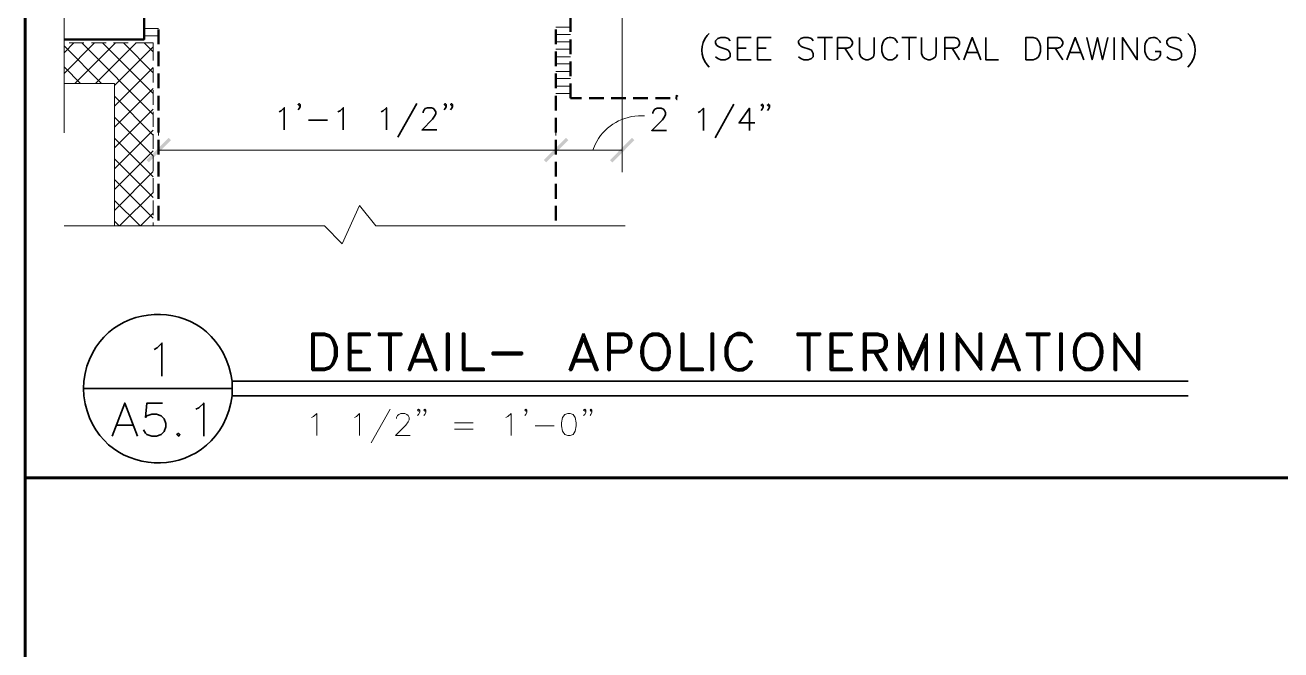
# Model space of a CAD drawing. Header units: inches. Extents: x 5 to 516, y -193 to 129.
# Drawn here: x 14.9 to 22.01, y -171.71 to -168.17 of the extents above; entities that cross this region are included whole.
import ezdxf

# ---------------------------------------------------------------- set-up
doc = ezdxf.new("R2010")
doc.units = ezdxf.units.IN
doc.header["$MEASUREMENT"] = 0
doc.layers.add('PDF7_Geometry', color=7, linetype='Continuous')
doc.layers.add('PDF7_Solid Fills', color=7, linetype='Continuous')

msp = doc.modelspace()

# ---------------------------------------------------------------- hatches: boundary and pattern name
at = {"layer": 'PDF7_Solid Fills', "transparency": 33554559}
h = msp.add_hatch(color=256, dxfattribs=at)
h.paths.add_polyline_path([(18.5946629, -168.5946707), (18.5913295, -168.5968929), (18.5946629, -168.5968928)])
h.paths.add_polyline_path([(18.5946629, -168.5891165), (18.586882, -168.5935608), (18.5913263, -168.5968928), (18.5946596, -168.5946706), (18.5946629, -168.5946707), (18.5946629, -168.5913387)])
h.paths.add_polyline_path([(18.5946629, -168.5891165), (18.5946629, -168.5868934), (18.5946629, -168.580227), (18.5946621, -168.5746703), (18.5946619, -168.5724482), (18.5891064, -168.5735593), (18.5846619, -168.5780038), (18.5824406, -168.5835603), (18.5835499, -168.5891165), (18.586882, -168.5935608)])
for points in [[(15.7268829, -168.8235593), (15.7135495, -168.810226), (15.5879945, -168.9357821), (15.6013273, -168.9491149)], [(17.8513275, -168.949116), (17.9768825, -168.8235599), (17.9635497, -168.8102271), (17.8379941, -168.9357827)], [(18.2135503, -168.9357827), (18.2268836, -168.949116), (18.3513275, -168.8235599), (18.3379947, -168.8102271)]]:
    msp.add_hatch(color=256, dxfattribs=at).paths.add_polyline_path(points)

# ---------------------------------------------------------------- linework, layer by layer
at = {"layer": 'PDF7_Geometry', "lineweight": 60}
msp.add_lwpolyline([(59.9013316, -193.1846724), (59.9013316, -163.1857822), (14.901328, -163.1857822), (14.901328, -193.1846724)], dxfattribs=at)
at = {"layer": 'PDF7_Geometry', "lineweight": 15}
for points in [[(15.1224404, -167.1435598), (15.1224404, -167.7068931), (15.0246626, -167.8080043), (15.2502181, -167.9113376), (15.1224404, -167.9980042), (15.1224404, -168.7824488)], [(18.2824386, -167.4868938), (18.2824386, -169.0046717)], [(15.5746612, -168.1902269), (15.6568834, -168.1902269)], [(15.5746612, -168.2324496), (15.6568834, -168.2324496)], [(17.9902158, -168.1835605), (17.9068825, -168.1835605)], [(17.9902158, -168.224671), (17.9068825, -168.224671)], [(15.123548, -168.4435612), (15.2946592, -168.2724501)], [(15.123548, -168.3257837), (15.1768814, -168.2724504)], [(15.3335497, -168.5024488), (15.1235497, -168.2913377)], [(15.1513258, -168.272448), (15.2346591, -168.272448)], [(15.1824402, -168.5024488), (15.4124402, -168.2724488)], [(15.6268847, -168.6768941), (15.2224402, -168.2724496)], [(15.2768819, -168.272448), (15.3602153, -168.272448)], [(15.3002154, -168.5024488), (15.5302155, -168.2724488)], [(15.6268847, -168.5591166), (15.340218, -168.2724499)], [(15.4013258, -168.272448), (15.4846592, -168.272448)], [(15.4068823, -168.5135595), (15.6268823, -168.2946706)], [(15.6268847, -168.4413391), (15.4579958, -168.2724502)], [(15.5268819, -168.272448), (15.6268819, -168.272448)], [(15.6268847, -168.3235593), (15.5757735, -168.2724482)], [(15.6268847, -168.3724485), (15.6268847, -168.2724485)], [(17.9902158, -168.2668938), (17.9068825, -168.2668938)], [(17.9902158, -168.3080044), (17.9068825, -168.3080044)], [(17.9902158, -168.3502272), (17.9068825, -168.3502272)], [(15.2157744, -168.5024488), (15.1235522, -168.4091155)], [(15.4068823, -168.6313393), (15.6268823, -168.4124504)], [(15.6268847, -168.4968946), (15.6268847, -168.4135613)], [(17.9902158, -168.3913377), (17.9068825, -168.3913377)], [(17.9902158, -168.4335605), (17.9068825, -168.4335605)], [(15.4068823, -169.3068945), (15.4068823, -168.50245), (15.1235489, -168.50245)], [(15.4068823, -168.7491168), (15.6268823, -168.5302279)], [(17.9902158, -168.4746711), (17.9068825, -168.4746711)], [(17.9902158, -168.5168938), (17.9068825, -168.5168938)], [(15.6268847, -168.7946716), (15.4068846, -168.5746716)], [(15.6268847, -168.6224485), (15.6268847, -168.5391152)], [(17.9902158, -168.5580044), (17.9068825, -168.5580044)], [(15.4068823, -168.8668943), (15.6268823, -168.6480054)], [(15.6268847, -168.7468947), (15.6268847, -168.6635613)], [(15.6268847, -168.9124491), (15.4068846, -168.6935602)], [(18.4091069, -168.6846704), (18.3746625, -168.6846704)], [(15.4068823, -168.9846718), (15.6268823, -168.7657829)], [(15.6268847, -169.0302267), (15.4068846, -168.8113378)], [(15.6268847, -168.8724485), (15.6268847, -168.7891152)], [(15.6568823, -168.7968938), (15.6568823, -168.7546715)], [(15.4068823, -169.1035615), (15.6268823, -168.8835615)], [(15.6568823, -168.8802271), (17.9068825, -168.8802271), (18.2824381, -168.8802271)], [(18.1291069, -168.8480038), (18.1157736, -168.880226)], [(15.6268847, -169.1480042), (15.4068846, -168.9291153)], [(15.6268847, -168.9968947), (15.6268847, -168.9135613)], [(15.4068823, -169.2213391), (15.6268823, -169.001339)], [(15.6268847, -169.265784), (15.4068846, -169.046895)], [(15.6268847, -169.1224485), (15.6268847, -169.0391152)], [(15.5502155, -169.3068945), (15.4068821, -169.1646723)], [(15.4379967, -169.3068945), (15.6268856, -169.1191167)], [(15.6268847, -169.2480046), (15.6268847, -169.1646713)], [(15.1224404, -169.3080045), (16.5957738, -169.3080045), (16.6968849, -169.4113378), (16.7957738, -169.19356), (16.887996, -169.3080045), (18.2991071, -169.3080045)], [(15.5557719, -169.3068945), (15.626883, -169.2368945)], [(15.4324402, -169.3068945), (15.4068846, -169.2824501)], [(15.6268847, -169.3068945), (15.6268847, -169.2891167)], [(16.5224378, -170.3946722), (16.53466, -170.3891167), (16.5524378, -170.3713389), (16.5524378, -170.4957833)], [(16.7668858, -170.3946722), (16.7779969, -170.3891167), (16.7957747, -170.3713389), (16.7957747, -170.4957833)], [(16.9691066, -170.346893), (16.8613288, -170.5380041)], [(17.0046607, -170.4002264), (17.0046607, -170.3946709), (17.0102163, -170.3824486), (17.016883, -170.3768931), (17.0279941, -170.3713375), (17.0524385, -170.3713375), (17.0635496, -170.3768931), (17.0702163, -170.3824486), (17.0757719, -170.3946709), (17.0757719, -170.4068931), (17.0702163, -170.4191153), (17.0579941, -170.4368931), (16.9991052, -170.495782), (17.0824385, -170.495782)], [(17.1357733, -170.3535616), (17.1291066, -170.3591172), (17.1235511, -170.3535616), (17.1291066, -170.346895), (17.1357733, -170.3535616), (17.1357733, -170.3646728), (17.1291066, -170.376895), (17.1235511, -170.3824505)], [(17.1713274, -170.3535616), (17.1657719, -170.3591172), (17.1591052, -170.3535616), (17.1657719, -170.346895), (17.1713274, -170.3535616), (17.1713274, -170.3646728), (17.1657719, -170.376895), (17.1591052, -170.3824505)], [(17.6235482, -170.3946722), (17.6357705, -170.3891167), (17.6535482, -170.3713389), (17.6535482, -170.4957833)], [(17.7424402, -170.3535616), (17.7368846, -170.3591172), (17.730218, -170.3535616), (17.7368846, -170.346895), (17.7424402, -170.3535616), (17.7424402, -170.3646728), (17.7368846, -170.376895), (17.730218, -170.3824505)], [(18.0757736, -170.3535616), (18.070218, -170.3591172), (18.0635513, -170.3535616), (18.070218, -170.346895), (18.0757736, -170.3535616), (18.0757736, -170.3646728), (18.070218, -170.376895), (18.0635513, -170.3824505)], [(18.1113277, -170.3535616), (18.1057721, -170.3591172), (18.1002166, -170.3535616), (18.1057721, -170.346895), (18.1113277, -170.3535616), (18.1113277, -170.3646728), (18.1057721, -170.376895), (18.1002166, -170.3824505)], [(17.3324376, -170.4246721), (17.4391043, -170.4246721)], [(17.7902149, -170.4424492), (17.8968816, -170.4424492)], [(17.3324376, -170.4602285), (17.4391043, -170.4602285)]]:
    msp.add_lwpolyline(points, dxfattribs=at)
at = {"layer": 'PDF7_Geometry', "lineweight": 50}
for points in [[(15.5746612, -167.5857821), (15.5746612, -168.2524488), (15.12355, -168.2524488)], [(17.9902158, -168.126895), (17.9902158, -168.2102283)], [(15.6568823, -168.1957833), (15.6568823, -168.2791167)], [(17.9068825, -168.2791167), (17.9068825, -168.1957833)], [(17.9902158, -168.2524488), (17.9902158, -168.3357822)], [(15.6568823, -168.3213394), (15.6568823, -168.4046728)], [(17.9068825, -168.4046728), (17.9068825, -168.3213394)], [(17.9902158, -168.376895), (17.9902158, -168.4602283)], [(15.6568823, -168.4457833), (15.6568823, -168.5291167)], [(17.9068825, -168.5291167), (17.9068825, -168.4457833)], [(17.9902158, -168.5024488), (17.9902158, -168.5846711)], [(15.6568823, -168.5713395), (15.6568823, -168.6546728)], [(17.9068825, -168.6546728), (17.9068825, -168.5713395)], [(18.05244, -168.5846722), (17.9902178, -168.5846722)], [(18.1779962, -168.5846722), (18.0946628, -168.5846722)], [(18.3035523, -168.5846722), (18.2191078, -168.5846722)], [(18.4279962, -168.5846722), (18.3446628, -168.5846722)], [(18.5535523, -168.5846722), (18.4702189, -168.5846722)], [(15.6568823, -168.6957834), (15.6568823, -168.7791167)], [(17.9068825, -168.7791167), (17.9068825, -168.6957834)], [(15.6568823, -168.8213395), (15.6568823, -168.9046728)], [(17.9068825, -168.9046728), (17.9068825, -168.8213395)], [(15.6568823, -168.9457834), (15.6568823, -169.0291167)], [(17.9068825, -169.0291167), (17.9068825, -168.9457834)], [(15.6568823, -169.0713395), (15.6568823, -169.1546728)], [(17.9068825, -169.1546728), (17.9068825, -169.0713395)], [(15.6568823, -169.1957834), (15.6568823, -169.2791167)], [(17.9068825, -169.2791167), (17.9068825, -169.1957834)], [(16.8535482, -169.9180057), (16.7346593, -169.9180057), (16.7346593, -170.1268946)], [(16.8535489, -169.9180041), (16.8535489, -169.9280042), (16.74466, -169.9280042), (16.74466, -170.1168931)], [(16.962438, -169.9280042), (16.962438, -170.1268931)], [(16.9724387, -169.9280042), (16.9724387, -170.1268931), (16.9624387, -170.1268931)], [(17.151326, -169.9180056), (17.2302149, -170.1268945), (17.221326, -170.1268945), (17.151326, -169.9480056), (17.0824371, -170.1268945), (17.0724371, -170.1268945)], [(17.151326, -169.9180057), (17.0724371, -170.1268946)], [(18.0635484, -169.9180056), (18.1435485, -170.1268945), (18.1335484, -170.1268945), (18.0635484, -169.9480056), (17.9946595, -170.1268945), (17.9846595, -170.1268945)], [(18.0635484, -169.9180057), (17.9846595, -170.1268946)], [(18.3124374, -169.9280057), (18.2924374, -169.9180057), (18.2024373, -169.9180057), (18.2024373, -170.1268946)], [(18.2124381, -170.016893), (18.2924381, -170.016893), (18.3124381, -170.0080042), (18.3224381, -169.9880042), (18.3224381, -169.9580042), (18.3124381, -169.9380042), (18.2924381, -169.9280042), (18.2124381, -169.9280042), (18.2124381, -170.1268931), (18.2024381, -170.1268931)], [(18.5102186, -169.9280057), (18.4902186, -169.9180057), (18.4513297, -169.9180057), (18.4313297, -169.9280057), (18.4113297, -169.9480057)], [(18.8779971, -170.0468937), (18.8779971, -169.9980048), (18.8879971, -169.9680048), (18.906886, -169.9380048), (18.926886, -169.9280048), (18.966886, -169.9280048), (18.986886, -169.9380048), (18.996886, -169.9480048), (19.006886, -169.9680048), (19.016886, -169.9680048), (19.006886, -169.9480048), (18.986886, -169.9280048)], [(19.33355, -169.9280042), (19.33355, -170.1268931)], [(19.3435507, -169.9280042), (19.3435507, -170.1268931), (19.3335507, -170.1268931)], [(19.5824382, -169.9180057), (19.4624382, -169.9180057), (19.4624382, -170.1268946)], [(19.5824389, -169.9180041), (19.5824389, -169.9280042), (19.4724389, -169.9280042), (19.4724389, -170.1168931)], [(19.6613262, -170.0268946), (19.7302151, -170.0268946), (19.7602151, -170.0168946), (19.7702151, -170.0080057), (19.7802151, -169.9880057), (19.7802151, -169.9580057), (19.7702151, -169.9380057), (19.7602151, -169.9280057), (19.7302151, -169.9180057), (19.6513262, -169.9180057), (19.6513262, -170.1268946)], [(19.6613269, -170.016893), (19.7302158, -170.016893), (19.7602158, -170.0080042), (19.7702158, -169.9880042), (19.7702158, -169.9580042), (19.7602158, -169.9380042), (19.7302158, -169.9280042), (19.6613269, -169.9280042), (19.6613269, -170.1268931), (19.6513269, -170.1268931)], [(20.0079972, -169.9180057), (19.9291083, -170.0968946), (19.8502194, -169.9180057), (19.8502194, -170.1268946)], [(19.929104, -170.1268951), (19.999104, -169.9680062), (19.999104, -170.1268951), (20.0079929, -170.1268951), (20.0079929, -169.9180062)], [(20.315773, -170.1268946), (20.315773, -169.9180057), (20.305773, -169.9180057), (20.305773, -170.0968946), (20.1768841, -169.9180057), (20.1768841, -170.1268946)], [(20.3157737, -170.1268945), (20.1868848, -169.9480056), (20.1868848, -170.1268945), (20.1768848, -170.1268945)], [(20.4546619, -169.9180056), (20.5346619, -170.1268945), (20.5246619, -170.1268945), (20.4546619, -169.9480056), (20.385773, -170.1268945), (20.375773, -170.1268945)], [(20.4546619, -169.9180057), (20.375773, -170.1268946)], [(20.6335492, -169.9280042), (20.6335492, -170.1268931)], [(20.6435499, -169.9280042), (20.6435499, -170.1268931), (20.6335499, -170.1268931)], [(20.9613263, -169.9280057), (20.9413263, -169.9180057), (20.9013263, -169.9180057), (20.8813263, -169.9280057), (20.8613263, -169.9480057)], [(21.2091062, -170.1268946), (21.2091062, -169.9180057), (21.1991062, -169.9180057), (21.1991062, -170.0968946), (21.0702173, -169.9180057), (21.0702173, -170.1268946)], [(21.209107, -170.1268945), (21.0802181, -169.9480056), (21.0802181, -170.1268945), (21.0702181, -170.1268945)], [(16.74466, -170.016894), (16.80466, -170.016894), (16.80466, -170.026894), (16.74466, -170.026894)], [(18.3124374, -170.0168946), (18.2924374, -170.0268946), (18.2124373, -170.0268946)], [(18.8779971, -169.9680048), (18.8679971, -169.9980048), (18.8679971, -170.0468937)], [(19.4724389, -170.016894), (19.5324389, -170.016894), (19.5324389, -170.026894), (19.4724389, -170.026894)], [(19.9291045, -170.1268937), (19.8602156, -169.9680048), (19.8602156, -170.1268937), (19.8502156, -170.1268937)], [(17.0913261, -170.0768938), (17.2113262, -170.0768938)], [(17.1013269, -170.0668931), (17.2013269, -170.0668931)], [(18.0046608, -170.0768938), (18.1235497, -170.0768938)], [(18.0146615, -170.0668931), (18.1135504, -170.0668931)], [(18.986886, -170.1168937), (19.006886, -170.0968937), (19.016886, -170.0768937), (19.006886, -170.0768937), (18.996886, -170.0968937), (18.986886, -170.1068937)], [(19.7113305, -170.0268947), (19.7702194, -170.1268947), (19.7802194, -170.1268947), (19.7213305, -170.0268947)], [(20.3957743, -170.0768938), (20.5146632, -170.0768938)], [(20.405775, -170.0668931), (20.5046639, -170.0668931)], [(16.74466, -170.1168944), (16.8535489, -170.1168944), (16.8535489, -170.1268944), (16.73466, -170.1268944)], [(18.4513297, -170.1268946), (18.4902186, -170.1268946), (18.5102186, -170.1168946)], [(19.4724389, -170.1168944), (19.5824389, -170.1168944), (19.5824389, -170.1268944), (19.4624389, -170.1268944)], [(20.9013263, -170.1268946), (20.9413263, -170.1268946), (20.9613263, -170.1168946)]]:
    msp.add_lwpolyline(points, dxfattribs=at)
at = {"layer": 'PDF7_Geometry', "lineweight": 35}
for points in [[(18.7757745, -168.2191168), (18.7635523, -168.230228)], [(18.894662, -168.2602274), (18.8824397, -168.2480052), (18.864662, -168.2424496), (18.8413286, -168.2424496), (18.8235509, -168.2480052), (18.8113286, -168.2602274), (18.8113286, -168.2724496), (18.8168842, -168.2846719), (18.8235509, -168.2902274), (18.834662, -168.295783), (18.8702175, -168.3080052), (18.8824397, -168.3135608), (18.8891064, -168.3202274), (18.894662, -168.3313385), (18.894662, -168.3502274), (18.8824397, -168.3613385), (18.864662, -168.3680052), (18.8413286, -168.3680052), (18.8235509, -168.3613385), (18.8113286, -168.3502274)], [(19.0135503, -168.3680042), (18.9357725, -168.3680042), (18.9357725, -168.2424486), (19.0135503, -168.2424486)], [(19.1268858, -168.3680042), (19.0491081, -168.3680042), (19.0491081, -168.2424486), (19.1268858, -168.2424486)], [(19.3646598, -168.2602274), (19.3535487, -168.2480052), (19.3357709, -168.2424496), (19.3113265, -168.2424496), (19.2935487, -168.2480052), (19.2813265, -168.2602274), (19.2813265, -168.2724496), (19.2879932, -168.2846719), (19.2935487, -168.2902274), (19.3057709, -168.295783), (19.3413265, -168.3080052), (19.3535487, -168.3135608), (19.3591043, -168.3202274), (19.3646598, -168.3313385), (19.3646598, -168.3502274), (19.3535487, -168.3613385), (19.3357709, -168.3680052), (19.3113265, -168.3680052), (19.2935487, -168.3613385), (19.2813265, -168.3502274)], [(19.3891056, -168.2424504), (19.4724389, -168.2424504)], [(19.4302161, -168.2424504), (19.4302161, -168.3680059)], [(19.5024411, -168.3680042), (19.5024411, -168.2424486), (19.5557744, -168.2424486), (19.5735522, -168.2480042), (19.5791077, -168.2546709), (19.5857744, -168.2668931), (19.5857744, -168.2780042), (19.5791077, -168.2902264), (19.5735522, -168.295782), (19.5557744, -168.3024486), (19.5024411, -168.3024486)], [(19.626885, -168.2424504), (19.626885, -168.3313393), (19.6335516, -168.3502281), (19.6446628, -168.3613393), (19.6624405, -168.3680059), (19.6746628, -168.3680059), (19.6924405, -168.3613393), (19.7046628, -168.3502281), (19.7102183, -168.3313393), (19.7102183, -168.2424504)], [(19.8657721, -168.2424504), (19.9491054, -168.2424504)], [(19.9068826, -168.2424504), (19.9068826, -168.3680059)], [(19.9779954, -168.2424504), (19.9779954, -168.3313393), (19.9846621, -168.3502281), (19.9957732, -168.3613393), (20.0146621, -168.3680059), (20.0257732, -168.3680059), (20.043551, -168.3613393), (20.0557732, -168.3502281), (20.0613287, -168.3313393), (20.0613287, -168.2424504)], [(20.109108, -168.3680042), (20.109108, -168.2424486), (20.1635524, -168.2424486), (20.1813302, -168.2480042), (20.1868857, -168.2546709), (20.1924413, -168.2668931), (20.1924413, -168.2780042), (20.1868857, -168.2902264), (20.1813302, -168.295782), (20.1635524, -168.3024486), (20.109108, -168.3024486)], [(20.2168825, -168.3680042), (20.2646603, -168.2424486), (20.3124381, -168.3680042)], [(20.3413264, -168.2424504), (20.3413264, -168.3680059), (20.4135486, -168.3680059)], [(20.693549, -168.3680042), (20.693549, -168.2424486), (20.7468824, -168.2424486), (20.7646601, -168.2480042), (20.7702157, -168.2546709), (20.7768824, -168.2668931), (20.7768824, -168.2780042), (20.7702157, -168.2902264), (20.7646601, -168.295782), (20.7468824, -168.3024486), (20.693549, -168.3024486)], [(20.8002159, -168.3680042), (20.8479937, -168.2424486), (20.8957714, -168.3680042)], [(20.9135514, -168.2424504), (20.9435514, -168.3680059), (20.9735514, -168.2424504), (21.0024403, -168.3680059), (21.0324403, -168.2424504)], [(21.0679929, -168.2424504), (21.0679929, -168.3680059)], [(21.1157722, -168.3680042), (21.1157722, -168.2424486), (21.1991055, -168.3680042), (21.1991055, -168.2424486)], [(21.3302181, -168.272448), (21.3246625, -168.2602258), (21.3124403, -168.2480036)], [(21.4491055, -168.2602274), (21.4379944, -168.2480052), (21.4202166, -168.2424496), (21.3957722, -168.2424496), (21.3779944, -168.2480052), (21.3657722, -168.2602274), (21.3657722, -168.2724496), (21.3724389, -168.2846719), (21.3779944, -168.2902274), (21.3902166, -168.295783), (21.4257722, -168.3080052), (21.4379944, -168.3135608), (21.44355, -168.3202274), (21.4491055, -168.3313385), (21.4491055, -168.3502274), (21.4379944, -168.3613385), (21.4202166, -168.3680052), (21.3957722, -168.3680052), (21.3779944, -168.3613385), (21.3657722, -168.3502274)], [(21.4846596, -168.2191168), (21.4968819, -168.230228)], [(18.9357725, -168.3024502), (18.9835503, -168.3024502)], [(19.0491081, -168.3024502), (19.0968858, -168.3024502)], [(19.5435516, -168.3024502), (19.5857739, -168.3680057)], [(20.1513262, -168.3024502), (20.1924373, -168.3680057)], [(20.7346596, -168.3024502), (20.7768818, -168.3680057)], [(21.2413292, -168.2902258), (21.2413292, -168.3202258), (21.2468847, -168.3380036)], [(20.2346595, -168.3257837), (20.2935484, -168.3257837)], [(20.8179929, -168.3257837), (20.8779929, -168.3257837)], [(21.3246625, -168.3502258), (21.3302181, -168.3380036), (21.3302181, -168.3202258), (21.3002181, -168.3202258)], [(18.7635523, -168.3968946), (18.7757745, -168.4091169)], [(21.4968819, -168.3968946), (21.4846596, -168.4091169)], [(16.3391062, -168.6624491), (16.3513284, -168.6568936), (16.3691062, -168.6391158), (16.3691062, -168.7646714)], [(16.4591059, -168.6213386), (16.4524392, -168.6268941), (16.4468836, -168.6213386), (16.4524392, -168.615783), (16.4591059, -168.6213386), (16.4591059, -168.6335608), (16.4524392, -168.6446719), (16.4468836, -168.6513386)], [(16.6724396, -168.6624491), (16.6846618, -168.6568936), (16.7024396, -168.6391158), (16.7024396, -168.7646714)], [(16.9168831, -168.6624491), (16.9291054, -168.6568936), (16.9468831, -168.6391158), (16.9468831, -168.7646714)], [(17.1191039, -168.6157821), (17.0124372, -168.8057821)], [(17.1546626, -168.6691155), (17.1546626, -168.6624489), (17.1613292, -168.6513377), (17.1668848, -168.6446711), (17.179107, -168.6391155), (17.2024403, -168.6391155), (17.2146626, -168.6446711), (17.2202181, -168.6513377), (17.2268848, -168.6624489), (17.2268848, -168.6746711), (17.2202181, -168.6868933), (17.209107, -168.7046711), (17.149107, -168.7646711), (17.2324403, -168.7646711)], [(17.2857706, -168.6213386), (17.280215, -168.6268941), (17.2746595, -168.6213386), (17.280215, -168.615783), (17.2857706, -168.6213386), (17.2857706, -168.6335608), (17.280215, -168.6446719), (17.2746595, -168.6513386)], [(17.3213292, -168.6213386), (17.3157737, -168.6268941), (17.3102181, -168.6213386), (17.3157737, -168.615783), (17.3213292, -168.6213386), (17.3213292, -168.6335608), (17.3157737, -168.6446719), (17.3102181, -168.6513386)], [(18.455774, -168.6724499), (18.455774, -168.6668943), (18.4624406, -168.6546721), (18.4679962, -168.6480054), (18.4802184, -168.6424498), (18.5035517, -168.6424498), (18.515774, -168.6480054), (18.5213295, -168.6546721), (18.5279962, -168.6668943), (18.5279962, -168.6780054), (18.5213295, -168.6902276), (18.5102184, -168.7080054), (18.4502184, -168.7680054), (18.5335517, -168.7680054)], [(18.7124381, -168.6668934), (18.7246603, -168.6602267), (18.7424381, -168.6424489), (18.7424381, -168.7680045)], [(18.9146634, -168.6191164), (18.8079967, -168.8091164)], [(19.0035487, -168.7680055), (19.0035487, -168.6424499), (18.9446598, -168.7257833), (19.0335487, -168.7257833)], [(19.0813301, -168.6246706), (19.0757745, -168.6302262), (19.0691079, -168.6246706), (19.0757745, -168.6191151), (19.0813301, -168.6246706), (19.0813301, -168.6368928), (19.0757745, -168.648004), (19.0691079, -168.6546706)], [(19.1168842, -168.6246706), (19.1113287, -168.6302262), (19.104662, -168.6246706), (19.1113287, -168.6191151), (19.1168842, -168.6246706), (19.1168842, -168.6368928), (19.1113287, -168.648004), (19.104662, -168.6546706)], [(16.5057729, -168.7102284), (16.6135507, -168.7102284)], [(15.6313289, -170.0091154), (15.6491067, -170.0002265), (15.6757734, -169.9724487), (15.6757734, -170.1602265)], [(16.0668834, -170.1480054), (16.0735501, -170.1891165), (16.0746612, -170.2302277), (15.2313278, -170.2302277)], [(15.2335501, -170.1891165), (15.2313278, -170.2302277), (15.2335501, -170.2724499)], [(16.0668834, -170.313561), (16.0735501, -170.2724499), (16.0746612, -170.2302277)], [(16.073549, -170.1891148), (21.4868829, -170.1891148)], [(16.073549, -170.2724482), (21.4868829, -170.2724482)], [(15.3946617, -170.5002269), (15.4657728, -170.3124491), (15.5368839, -170.5002269)], [(15.6802158, -170.3124488), (15.5913269, -170.3124488), (15.582438, -170.3935599), (15.5913269, -170.384671), (15.6179936, -170.3757821), (15.6446603, -170.3757821), (15.6713269, -170.384671), (15.6891047, -170.4024488), (15.6979936, -170.4291155), (15.6979936, -170.4468933), (15.6891047, -170.4735599), (15.6713269, -170.4913377), (15.6446603, -170.5002266), (15.6179936, -170.5002266), (15.5913269, -170.4913377), (15.582438, -170.4824488), (15.572438, -170.464671)], [(15.8679961, -170.3480052), (15.8857739, -170.3391163), (15.9124406, -170.3124496), (15.9124406, -170.5002274)], [(15.4213273, -170.4380049), (15.5102162, -170.4380049)]]:
    msp.add_lwpolyline(points, dxfattribs=at)
msp.add_lwpolyline([(19.8413264, -168.272448), (19.8357708, -168.2602258), (19.8235486, -168.2480036, 0.508362924), (19.757993, -168.272448), (19.7524375, -168.2902258), (19.7524375, -168.3202258), (19.757993, -168.3380036), (19.7635486, -168.3502258), (19.7757708, -168.3613369), (19.787993, -168.3680036), (19.8113264, -168.3680036), (19.8235486, -168.3613369), (19.8357708, -168.3502258), (19.8413264, -168.3380036)], format="xyb", dxfattribs=at)
for points in [[(20.5679929, -168.3680042), (20.5679929, -168.2424486), (20.6102151, -168.2424486), (20.6279929, -168.2480042), (20.639104, -168.2602264), (20.6457707, -168.2724486), (20.6513262, -168.2902264), (20.6513262, -168.3202264), (20.6457707, -168.3380042), (20.639104, -168.3502264), (20.6279929, -168.3613375), (20.6102151, -168.3680042)], [(15.7691056, -170.4824498), (15.7602167, -170.4913387), (15.7691056, -170.5002276), (15.7779945, -170.4913387)]]:
    msp.add_lwpolyline(points, close=True, dxfattribs=at)
at = {"layer": 'PDF7_Geometry', "lineweight": 50}
for points in [[(18.5946629, -168.5724494), (18.5891073, -168.5735605), (18.5946629, -168.5724494)], [(18.5946629, -168.5746715), (18.5946629, -168.5724493)], [(16.526882, -170.1268946), (16.5957709, -170.1268946), (16.6257709, -170.1168946), (16.6457709, -170.0968946), (16.6557709, -170.0768946), (16.6657709, -170.0468946), (16.6657709, -169.9980057), (16.6557709, -169.9680057), (16.6457709, -169.9480057), (16.6257709, -169.9280057), (16.5957709, -169.9180057), (16.526882, -169.9180057)], [(16.5357705, -170.1168931), (16.5957705, -170.1168931), (16.6257706, -170.1068931), (16.6357706, -170.0968931), (16.6457706, -170.0768931), (16.6557706, -170.046893), (16.6557706, -169.9980042), (16.6457706, -169.9680042), (16.6357706, -169.9480042), (16.6257706, -169.9380042), (16.5957705, -169.9280042), (16.5357705, -169.9280042)], [(17.0324392, -169.9280057), (16.9035503, -169.9280057), (16.9035503, -169.9180057), (17.0324392, -169.9180057)], [(17.3002149, -170.1268946), (17.3002149, -169.9180057), (17.2902149, -169.9180057), (17.2902149, -170.1268946)], [(17.3791047, -170.1268951), (17.3791047, -169.9180062), (17.3891047, -169.9180062), (17.3891047, -170.1168951), (17.4991047, -170.1168951), (17.4991047, -170.1268951)], [(18.4613304, -169.9280042), (18.4313304, -169.9380042), (18.4113304, -169.9680042), (18.4013304, -169.9980042), (18.4013304, -170.046893), (18.4113304, -170.0768931), (18.4313304, -170.1068931), (18.4613304, -170.1168931), (18.4802193, -170.1168931), (18.5102193, -170.1068931), (18.5302193, -170.0768931), (18.5402193, -170.046893), (18.5402193, -169.9980042), (18.5302193, -169.9680042), (18.5102193, -169.9380042), (18.4802193, -169.9280042)], [(18.619104, -170.1268951), (18.619104, -169.9180062), (18.629104, -169.9180062), (18.629104, -170.1168951), (18.7391041, -170.1168951), (18.7391041, -170.1268951)], [(18.7979951, -170.1268946), (18.7979951, -169.9180057), (18.7879951, -169.9180057), (18.7879951, -170.1268946)], [(19.4035513, -169.9280057), (19.2746624, -169.9280057), (19.2746624, -169.9180057), (19.4035513, -169.9180057)], [(20.0979943, -170.1268946), (20.0979943, -169.9180057), (20.0879943, -169.9180057), (20.0879943, -170.1268946)], [(20.7024383, -169.9280057), (20.5735494, -169.9280057), (20.5735494, -169.9180057), (20.7024383, -169.9180057)], [(20.7724374, -170.1268946), (20.7724374, -169.9180057), (20.7624374, -169.9180057), (20.7624374, -170.1268946)], [(20.911327, -169.9280042), (20.881327, -169.9380042), (20.861327, -169.9680042), (20.851327, -169.9980042), (20.851327, -170.046893), (20.861327, -170.0768931), (20.881327, -170.1068931), (20.911327, -170.1168931), (20.931327, -170.1168931), (20.961327, -170.1068931), (20.9802159, -170.0768931), (20.9902159, -170.046893), (20.9902159, -169.9980042), (20.9802159, -169.9680042), (20.961327, -169.9380042), (20.931327, -169.9280042)], [(17.7168846, -170.0368947), (17.5479957, -170.0368947), (17.5479957, -170.0268947), (17.7168846, -170.0268947)]]:
    msp.add_lwpolyline(points, close=True, dxfattribs=at)
at = {"layer": 'PDF7_Geometry', "lineweight": 15}
for points in [[(17.9068825, -168.7546715), (17.9068825, -168.7968938)], [(17.9746632, -170.3713387), (17.9568854, -170.3768943), (17.9446632, -170.394672), (17.9391076, -170.424672), (17.9391076, -170.4424498), (17.9446632, -170.4724498), (17.9568854, -170.4902276), (17.9746632, -170.4957831), (17.9868854, -170.4957831), (18.0046632, -170.4902276), (18.0168854, -170.4724498), (18.0224409, -170.4424498), (18.0224409, -170.424672), (18.0168854, -170.394672), (18.0046632, -170.3768943), (17.9868854, -170.3713387)]]:
    msp.add_lwpolyline(points, close=True, dxfattribs=at)
at = {"layer": 'PDF7_Geometry', "lineweight": 60}
msp.add_lwpolyline([(14.901328, -170.7368941), (57.2346648, -170.7368941)], close=True, dxfattribs=at)
at = {"layer": 'PDF7_Geometry', "lineweight": 35}
for points in [[(18.7635523, -168.230228), (18.7232375, -168.2814872), (18.7224227, -168.3457465), (18.7635523, -168.3968946)], [(21.3124403, -168.2480036), (21.2757922, -168.2275406), (21.247644, -168.2530406), (21.2413292, -168.2902258)], [(21.4968819, -168.230228), (21.5375115, -168.277728), (21.5382337, -168.3495798), (21.4968819, -168.3968946)], [(21.2468847, -168.3380036), (21.2594033, -168.3731147), (21.3006625, -168.3811517), (21.3246625, -168.3502258)], [(16.0668834, -170.1480054), (15.9588464, -169.6749684), (15.2942538, -169.7080239), (15.2335501, -170.1891165)], [(15.2335501, -170.2724499), (15.2946797, -170.753561), (15.9584019, -170.7866722), (16.0668834, -170.313561)]]:
    msp.add_open_spline(points, degree=3, dxfattribs=at)
at = {"layer": 'PDF7_Geometry', "lineweight": 15}
msp.add_open_spline([(18.3746625, -168.6846704), (18.2675699, -168.6922075), (18.1761069, -168.7508186), (18.1291069, -168.8480038)], degree=3, dxfattribs=at)
at = {"layer": 'PDF7_Geometry', "lineweight": 50}
for points in [[(18.3124374, -169.9280057), (18.3413077, -169.9496724), (18.342067, -169.9969872), (18.3124374, -170.0168946)], [(18.4113297, -169.9480057), (18.3742741, -170.0034501), (18.3827556, -170.1005242), (18.4513297, -170.1268946)], [(18.5102186, -170.1168946), (18.566163, -170.0734131), (18.566163, -169.9714872), (18.5102186, -169.9280057)], [(18.986886, -169.9280048), (18.9438675, -169.8983566), (18.8940156, -169.9218196), (18.8779971, -169.9680048)], [(20.8613263, -169.9480057), (20.8242707, -170.0034501), (20.8327522, -170.1005242), (20.9013263, -170.1268946)], [(20.9613263, -170.1168946), (21.0157892, -170.0706168), (21.0157892, -169.9742835), (20.9613263, -169.9280057)], [(18.8679971, -170.0468937), (18.8796638, -170.1056715), (18.9260342, -170.1548752), (18.986886, -170.1168937)], [(18.8779971, -170.0468937), (18.8903119, -170.1062826), (18.9285712, -170.1413937), (18.986886, -170.1068937)]]:
    msp.add_open_spline(points, degree=3, dxfattribs=at)

doc.saveas('drawing.dxf')
